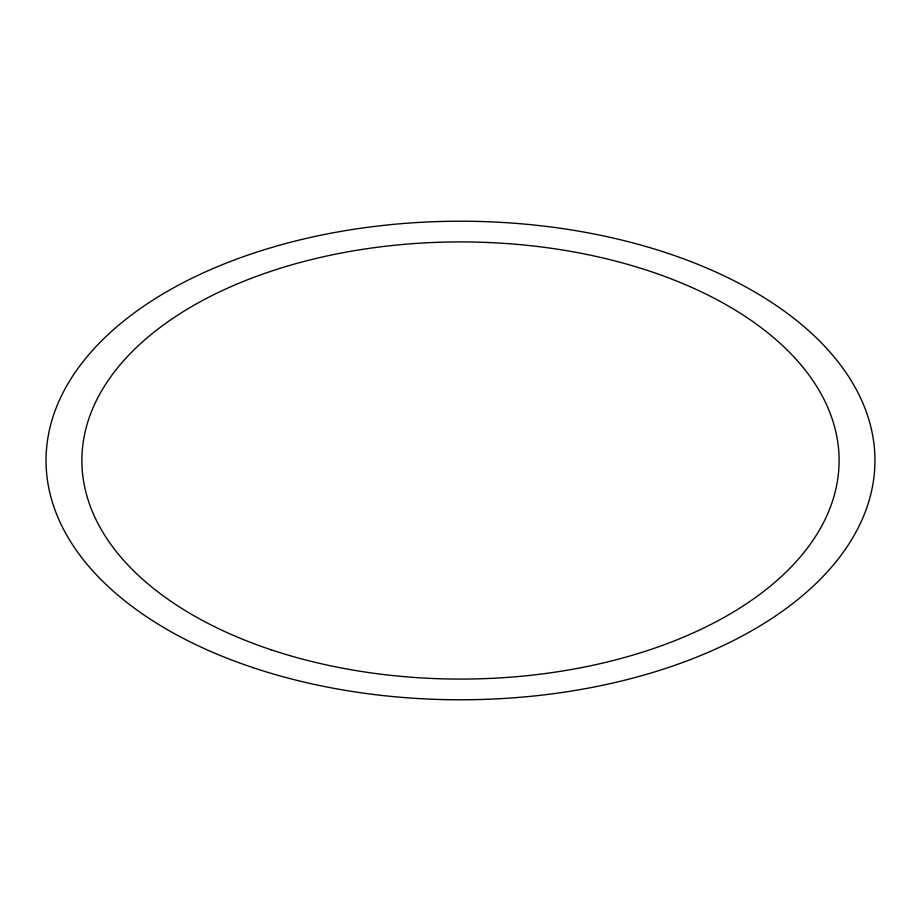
<?xml version="1.0" encoding="UTF-8"?>
<svg xmlns="http://www.w3.org/2000/svg" width="921" height="921" viewBox="0 0 921 921"><rect width="100%" height="100%" fill="white"/><g stroke="black" fill="none" stroke-linecap="round" stroke-linejoin="round"><path stroke-width="1.38" d="M253.275 667.725A414.45 239.276 0 0 0 874.95 460.5A414.45 239.276 0 0 0 253.275 253.275A414.45 239.276 0 0 0 253.275 667.725M271.2 649.8A378.6 218.576 0 0 0 839.1 460.5A378.6 218.576 0 0 0 271.2 271.2A378.6 218.576 0 0 0 271.2 649.8"/></g></svg>
